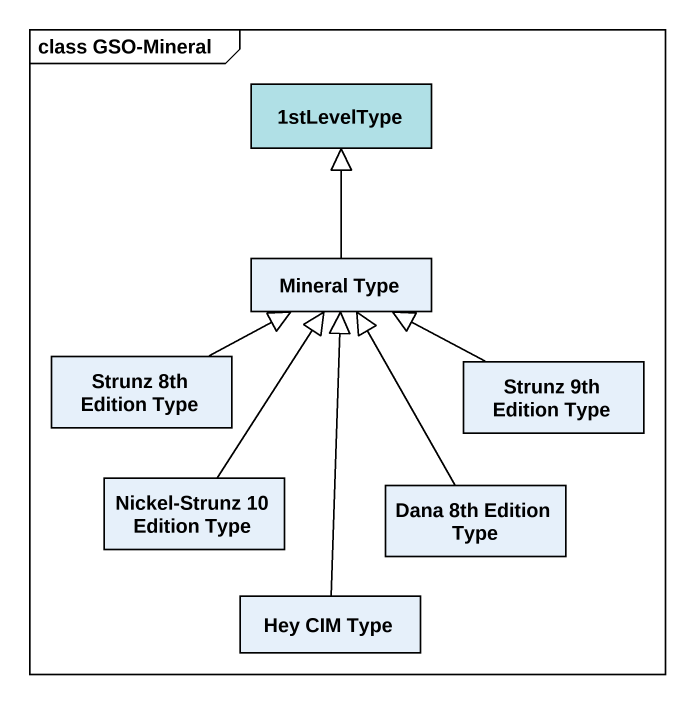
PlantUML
@startuml
mainframe class GSO-Mineral
hide circle
hide empty members
class "1stLevelType" as c1stLevelType #B0E0E6
class "Mineral Type" as Mineral_Type
class "Strunz 8th Edition Type" as Strunz_8th_Edition_Type
class "Strunz 9th Edition Type" as Strunz_9th_Edition_Type
class "Nickel-Strunz 10 Edition Type" as Nickel_Strunz_10_Edition
class "Dana 8th Edition Type" as Dana_8th_Edition_Type
class "Hey CIM Type" as Hey_CIM_Type
Mineral_Type -up-|> c1stLevelType
Strunz_8th_Edition_Type -right-|> Mineral_Type
Strunz_9th_Edition_Type -left-|> Mineral_Type
Nickel_Strunz_10_Edition -up-|> Mineral_Type
Dana_8th_Edition_Type -up-|> Mineral_Type
Hey_CIM_Type -up-|> Mineral_Type
@enduml
